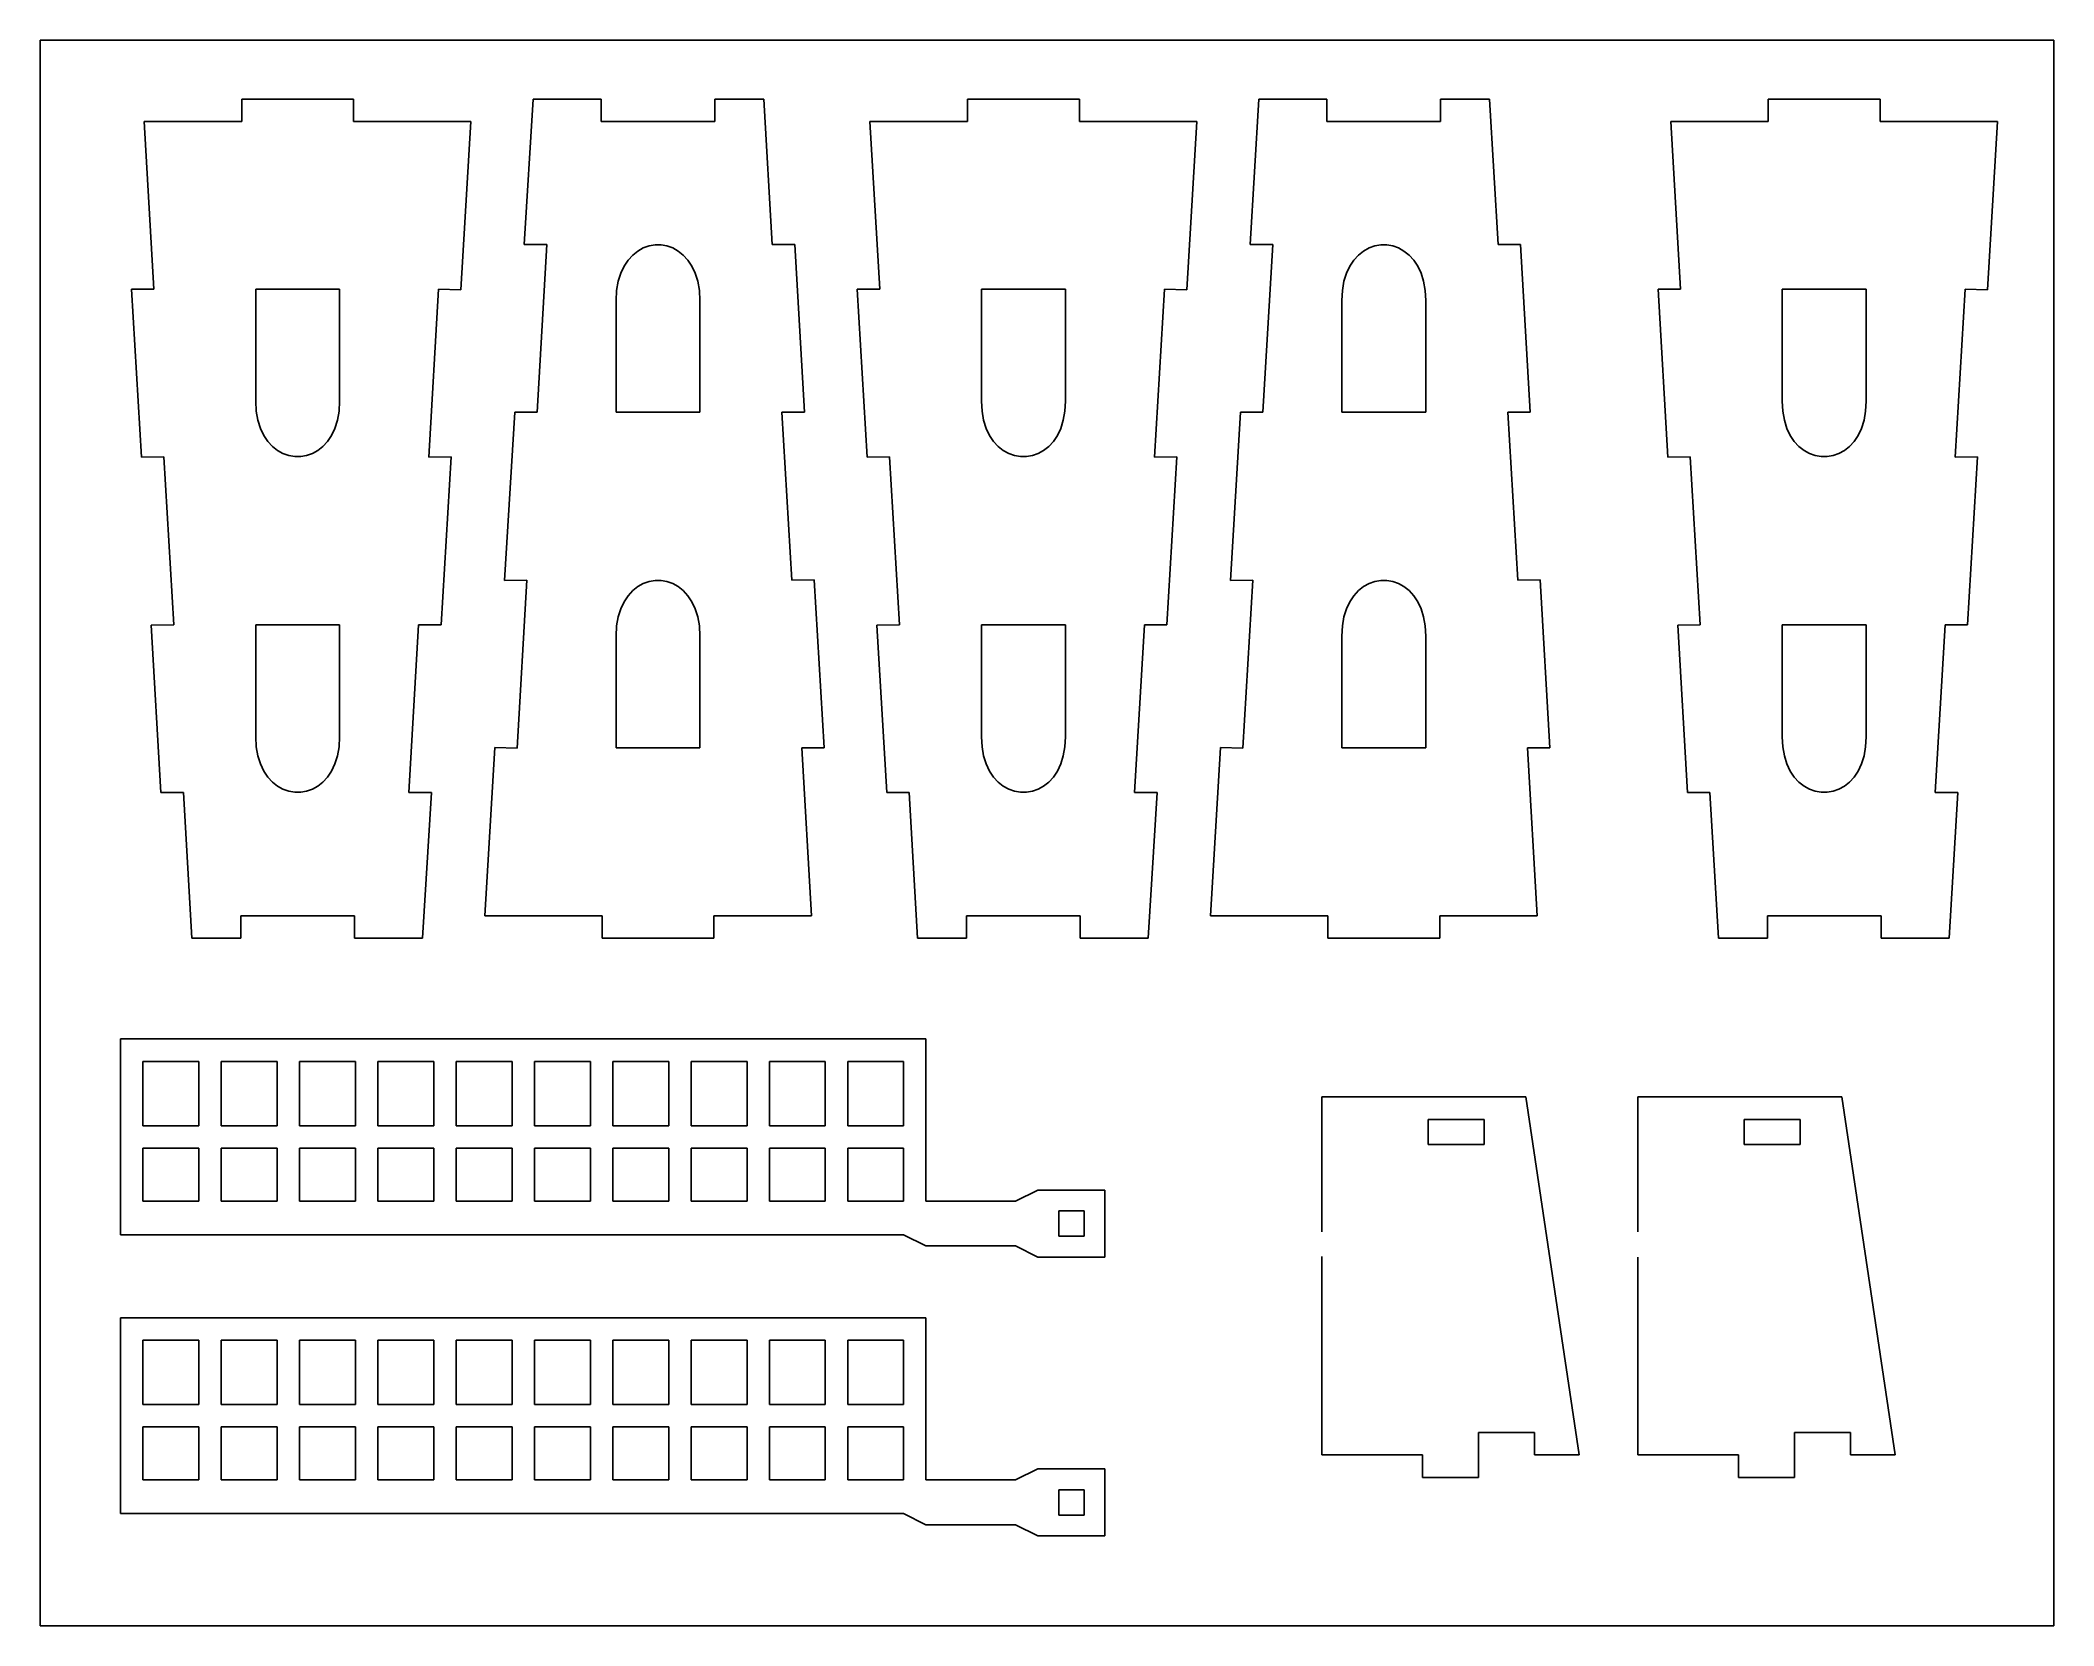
# Model space of a CAD drawing. Extents: x 12 to 329, y 536 to 786.
import ezdxf

# ---------------------------------------------------------------- set-up
doc = ezdxf.new("R2010")
doc.units = 0
doc.linetypes.add('AUSGEZOGEN', pattern=[0])
for name, color, linetype in [('01_DREHEN', 7, 'AUSGEZOGEN'), ('02_MITTEL', 2, 'AUSGEZOGEN'), ('03_DUENN', 1, 'AUSGEZOGEN')]:
    doc.layers.add(name, color=color, linetype=linetype)

msp = doc.modelspace()

# ---------------------------------------------------------------- linework, layer by layer
at = {"layer": '01_DREHEN'}
for p, q in [((43.372981, 772.774184), (43.372981, 776.3022)), ((43.372981, 776.3022), (51.11465, 776.3022)), ((51.11465, 776.3022), (53.823193, 776.3022)), ((53.823193, 776.3022), (61.012991, 776.3022)), ((61.012991, 776.3022), (61.012991, 772.774184)), ((87.935959, 753.370201), (89.335865, 776.3022)), ((89.335865, 776.3022), (100.054283, 776.3022)), ((100.054283, 776.3022), (100.054283, 772.774184)), ((117.982863, 772.774184), (117.982863, 776.3022)), ((117.982863, 776.3022), (125.706273, 776.3022)), ((125.706273, 776.3022), (127.038007, 753.370201)), ((157.822457, 772.774184), (157.822457, 776.3022)), ((157.822457, 776.3022), (165.564125, 776.3022)), ((165.564125, 776.3022), (168.272646, 776.3022)), ((168.272646, 776.3022), (175.462444, 776.3022)), ((175.462444, 776.3022), (175.462444, 772.774184)), ((202.385412, 753.370201), (203.785318, 776.3022)), ((203.785318, 776.3022), (214.503736, 776.3022)), ((214.503736, 776.3022), (214.503736, 772.774184)), ((232.432339, 772.774184), (232.432339, 776.3022)), ((232.432339, 776.3022), (240.155749, 776.3022)), ((240.155749, 776.3022), (241.487484, 753.370201)), ((284.109415, 772.774184), (284.109415, 776.3022)), ((284.109415, 776.3022), (291.851083, 776.3022)), ((291.851083, 776.3022), (294.559627, 776.3022)), ((294.559627, 776.3022), (301.749424, 776.3022)), ((301.749424, 776.3022), (301.749424, 772.774184)), ((29.525587, 746.317105), (27.976791, 772.774184)), ((27.976791, 772.774184), (43.372981, 772.774184)), ((61.012991, 772.774184), (79.524671, 772.774184)), ((79.524671, 772.774184), (77.948701, 746.244968)), ((100.054283, 772.774184), (117.982863, 772.774184)), ((143.975062, 746.317105), (142.426267, 772.774184)), ((142.426267, 772.774184), (157.822457, 772.774184)), ((175.462444, 772.774184), (193.974124, 772.774184)), ((193.974124, 772.774184), (192.398176, 746.244968)), ((214.503736, 772.774184), (232.432339, 772.774184)), ((270.26202, 746.317105), (268.713225, 772.774184)), ((268.713225, 772.774184), (284.109415, 772.774184)), ((301.749424, 772.774184), (320.261105, 772.774184)), ((320.261105, 772.774184), (318.685135, 746.244968)), ((91.504613, 753.370201), (87.935959, 753.370201)), ((89.944706, 726.910187), (91.504613, 753.370201)), ((127.038007, 753.370201), (130.571825, 753.370201)), ((130.571825, 753.370201), (132.127319, 726.949705)), ((205.954066, 753.370201), (202.385412, 753.370201)), ((204.394159, 726.910187), (205.954066, 753.370201)), ((241.487484, 753.370201), (245.021301, 753.370201)), ((245.021301, 753.370201), (246.576795, 726.949705)), ((25.982069, 746.315514), (29.525587, 746.317105)), ((27.547441, 719.835942), (25.982069, 746.315514)), ((74.419924, 746.334489), (72.85939, 719.854201)), ((77.948701, 746.244968), (74.419924, 746.334489)), ((140.431521, 746.315514), (143.975062, 746.317105)), ((141.996895, 719.835942), (140.431521, 746.315514)), ((188.869377, 746.334489), (187.308865, 719.854201)), ((192.398176, 746.244968), (188.869377, 746.334489)), ((266.718502, 746.315514), (270.26202, 746.317105)), ((268.283876, 719.835942), (266.718502, 746.315514)), ((315.156358, 746.334489), (313.595824, 719.854201)), ((318.685135, 746.244968), (315.156358, 746.334489)), ((84.828041, 700.409623), (86.416086, 726.910187)), ((86.416086, 726.910187), (89.944706, 726.910187)), ((132.127319, 726.949705), (128.570135, 726.919641)), ((128.570135, 726.919641), (130.139563, 700.438276)), ((199.277516, 700.409623), (200.865561, 726.910187)), ((200.865561, 726.910187), (204.394159, 726.910187)), ((246.576795, 726.949705), (243.019588, 726.919641)), ((243.019588, 726.919641), (244.589016, 700.438276)), ((31.072007, 719.866096), (27.547441, 719.835942)), ((32.641435, 693.384754), (31.072007, 719.866096)), ((72.85939, 719.854201), (76.383507, 719.894772)), ((76.383507, 719.894772), (74.795462, 693.394187)), ((145.52146, 719.866096), (141.996895, 719.835942)), ((147.090888, 693.384754), (145.52146, 719.866096)), ((187.308865, 719.854201), (190.832983, 719.894772)), ((190.832983, 719.894772), (189.244938, 693.394187)), ((271.808418, 719.866096), (268.283876, 719.835942)), ((273.377869, 693.384754), (271.808418, 719.866096)), ((313.595824, 719.854201), (317.11994, 719.894772)), ((317.11994, 719.894772), (315.531896, 693.394187)), ((88.352158, 700.450194), (84.828041, 700.409623)), ((86.791646, 673.969906), (88.352158, 700.450194)), ((130.139563, 700.438276), (133.664128, 700.468453)), ((133.664128, 700.468453), (135.229502, 673.988881)), ((202.801633, 700.450194), (199.277516, 700.409623)), ((201.241099, 673.969906), (202.801633, 700.450194)), ((244.589016, 700.438276), (248.113582, 700.468453)), ((248.113582, 700.468453), (249.678955, 673.988881)), ((29.084229, 693.35469), (32.641435, 693.384754)), ((30.639723, 666.934194), (29.084229, 693.35469)), ((71.266865, 693.394187), (69.706958, 666.934194)), ((74.795462, 693.394187), (71.266865, 693.394187)), ((143.533705, 693.35469), (147.090888, 693.384754)), ((145.089198, 666.934194), (143.533705, 693.35469)), ((185.716317, 693.394187), (184.15641, 666.934194)), ((189.244938, 693.394187), (185.716317, 693.394187)), ((269.820663, 693.35469), (273.377869, 693.384754)), ((271.376156, 666.934194), (269.820663, 693.35469)), ((312.003276, 693.394187), (310.443391, 666.934194)), ((315.531896, 693.394187), (312.003276, 693.394187)), ((81.686899, 647.530188), (83.262847, 674.059427)), ((83.262847, 674.059427), (86.791646, 673.969906)), ((135.229502, 673.988881), (131.685961, 673.98729)), ((131.685961, 673.98729), (133.234757, 647.530188)), ((196.136352, 647.530188), (197.712322, 674.059427)), ((197.712322, 674.059427), (201.241099, 673.969906)), ((249.678955, 673.988881), (246.135437, 673.98729)), ((246.135437, 673.98729), (247.684232, 647.530188)), ((34.173541, 666.934194), (30.639723, 666.934194)), ((35.505275, 644.002195), (34.173541, 666.934194)), ((69.706958, 666.934194), (73.275612, 666.934194)), ((73.275612, 666.934194), (71.875705, 644.002195)), ((148.623016, 666.934194), (145.089198, 666.934194)), ((149.95475, 644.002195), (148.623016, 666.934194)), ((184.15641, 666.934194), (187.725064, 666.934194)), ((187.725064, 666.934194), (186.325158, 644.002195)), ((274.909974, 666.934194), (271.376156, 666.934194)), ((276.241708, 644.002195), (274.909974, 666.934194)), ((310.443391, 666.934194), (314.012045, 666.934194)), ((314.012045, 666.934194), (312.612139, 644.002195)), ((61.157287, 647.530188), (43.228684, 647.530188)), ((43.228684, 647.530188), (43.228684, 644.002195)), ((61.157287, 644.002195), (61.157287, 647.530188)), ((100.19858, 647.530188), (81.686899, 647.530188)), ((100.19858, 644.002195), (100.19858, 647.530188)), ((133.234757, 647.530188), (117.838566, 647.530188)), ((117.838566, 647.530188), (117.838566, 644.002195)), ((175.60674, 647.530188), (157.678161, 647.530188)), ((157.678161, 647.530188), (157.678161, 644.002195)), ((175.60674, 644.002195), (175.60674, 647.530188)), ((214.648033, 647.530188), (196.136352, 647.530188)), ((214.648033, 644.002195), (214.648033, 647.530188)), ((247.684232, 647.530188), (232.288042, 647.530188)), ((232.288042, 647.530188), (232.288042, 644.002195)), ((301.893721, 647.530188), (283.965119, 647.530188)), ((283.965119, 647.530188), (283.965119, 644.002195)), ((301.893721, 644.002195), (301.893721, 647.530188)), ((43.228684, 644.002195), (35.505275, 644.002195)), ((71.875705, 644.002195), (61.157287, 644.002195)), ((107.388377, 644.002195), (100.19858, 644.002195)), ((110.096898, 644.002195), (107.388377, 644.002195)), ((117.838566, 644.002195), (110.096898, 644.002195)), ((157.678161, 644.002195), (149.95475, 644.002195)), ((186.325158, 644.002195), (175.60674, 644.002195)), ((221.837831, 644.002195), (214.648033, 644.002195)), ((224.546374, 644.002195), (221.837831, 644.002195)), ((232.288042, 644.002195), (224.546374, 644.002195)), ((283.965119, 644.002195), (276.241708, 644.002195)), ((312.612139, 644.002195), (301.893721, 644.002195)), ((24.269733, 616.528963), (24.269733, 628.089592)), ((24.269733, 628.089592), (142.330025, 628.089592)), ((142.330025, 628.089592), (144.435172, 628.089592)), ((144.435172, 628.089592), (151.277726, 628.089592)), ((151.277726, 628.089592), (151.277726, 602.511599)), ((24.269733, 614.248358), (24.269733, 616.528963)), ((213.718828, 618.9475), (245.891019, 618.959665)), ((213.718828, 597.657067), (213.718828, 618.9475)), ((245.891019, 618.959665), (254.290837, 562.499501)), ((263.541872, 618.9475), (295.714063, 618.959665)), ((263.541872, 597.657067), (263.541872, 618.9475)), ((295.714063, 618.959665), (304.113857, 562.499501)), ((24.269733, 597.219587), (24.269733, 614.248358)), ((165.382753, 602.511599), (168.917736, 604.275595)), ((168.917736, 604.275595), (179.501737, 604.275595)), ((179.501737, 604.275595), (179.501737, 593.691594)), ((151.277726, 602.511599), (165.382753, 602.511599)), ((147.749733, 597.219587), (24.269733, 597.219587)), ((151.277726, 595.455591), (147.749733, 597.219587)), ((165.382753, 595.455591), (151.277726, 595.455591)), ((168.917736, 593.691594), (165.382753, 595.455591)), ((213.718828, 562.499501), (213.718828, 593.808019)), ((179.501737, 593.691594), (168.917736, 593.691594)), ((263.541872, 562.499501), (263.541872, 593.712247)), ((24.269733, 572.571554), (24.269733, 584.132183)), ((24.269733, 584.132183), (142.330025, 584.132183)), ((142.330025, 584.132183), (144.435172, 584.132183)), ((144.435172, 584.132183), (151.277726, 584.132183)), ((151.277726, 584.132183), (151.277726, 558.554189)), ((24.269733, 570.290949), (24.269733, 572.571554)), ((24.269733, 553.262177), (24.269733, 570.290949)), ((247.234828, 566.027493), (238.414824, 566.027493)), ((238.414824, 566.027493), (238.414824, 558.971486)), ((247.234828, 562.499501), (247.234828, 566.027493)), ((297.057872, 566.027493), (288.237867, 566.027493)), ((288.237867, 566.027493), (288.237867, 558.971486)), ((297.057872, 562.499501), (297.057872, 566.027493)), ((229.594842, 562.499501), (213.718828, 562.499501)), ((229.594842, 558.971486), (229.594842, 562.499501)), ((254.290837, 562.499501), (247.234828, 562.499501)), ((279.417863, 562.499501), (263.541872, 562.499501)), ((279.417863, 558.971486), (279.417863, 562.499501)), ((304.113857, 562.499501), (297.057872, 562.499501)), ((165.382753, 558.554189), (168.917736, 560.318185)), ((168.917736, 560.318185), (179.501737, 560.318185)), ((179.501737, 560.318185), (179.501737, 549.734184)), ((238.414824, 558.971486), (229.594842, 558.971486)), ((288.237867, 558.971486), (279.417863, 558.971486)), ((151.277726, 558.554189), (165.382753, 558.554189)), ((147.749733, 553.262177), (24.269733, 553.262177)), ((151.277726, 551.498181), (147.749733, 553.262177)), ((165.382753, 551.498181), (151.277726, 551.498181)), ((168.917736, 549.734184), (165.382753, 551.498181)), ((179.501737, 549.734184), (168.917736, 549.734184))]:
    msp.add_line(p, q, dxfattribs=at)
at = {"layer": '02_MITTEL'}
for p, q in [((11.600691, 535.572289), (11.600691, 785.572289)), ((11.600691, 785.572289), (329.120691, 785.572289)), ((329.120691, 785.572289), (329.120691, 535.572289)), ((11.600691, 535.572289), (329.120691, 535.572289))]:
    msp.add_line(p, q, dxfattribs=at)
at = {"layer": '03_DUENN'}
for p, q in [((105.833578, 752.341531), (106.700723, 752.818554)), ((106.700723, 752.818554), (107.610703, 753.136561)), ((107.610703, 753.136561), (108.546423, 753.295554)), ((108.546423, 753.295554), (109.490723, 753.295554)), ((109.490723, 753.295554), (110.426421, 753.136539)), ((110.426421, 753.136539), (111.336423, 752.818532)), ((111.336423, 752.818532), (112.203568, 752.341509)), ((220.283031, 752.341531), (221.150177, 752.818554)), ((221.150177, 752.818554), (222.060178, 753.136561)), ((222.060178, 753.136561), (222.995898, 753.295554)), ((222.995898, 753.295554), (223.940176, 753.295554)), ((223.940176, 753.295554), (224.875896, 753.136539)), ((224.875896, 753.136539), (225.785898, 752.818532)), ((225.785898, 752.818532), (226.653043, 752.341509)), ((103.136438, 748.843379), (103.660708, 749.95644)), ((103.660708, 749.95644), (104.296433, 750.910463)), ((104.296433, 750.910463), (105.026428, 751.705494)), ((105.026428, 751.705494), (105.833578, 752.341531)), ((112.203568, 752.341509), (113.010718, 751.705471)), ((113.010718, 751.705471), (113.740713, 750.91044)), ((113.740713, 750.91044), (114.376438, 749.956395)), ((114.376438, 749.956395), (114.900708, 748.843357)), ((217.585891, 748.843379), (218.110184, 749.95644)), ((218.110184, 749.95644), (218.745885, 750.910463)), ((218.745885, 750.910463), (219.475903, 751.705494)), ((219.475903, 751.705494), (220.283031, 752.341531)), ((226.653043, 752.341509), (227.460171, 751.705471)), ((227.460171, 751.705471), (228.19019, 750.91044)), ((228.19019, 750.91044), (228.825891, 749.956395)), ((228.825891, 749.956395), (229.350184, 748.843357)), ((45.577977, 728.674205), (45.577977, 746.314193)), ((45.577977, 746.314193), (58.807995, 746.314193)), ((58.807995, 746.314193), (58.807995, 728.674205)), ((102.490722, 746.140257), (102.740714, 747.571326)), ((102.740714, 747.571326), (103.136438, 748.843379)), ((114.900708, 748.843357), (115.296432, 747.571303)), ((115.296432, 747.571303), (115.546424, 746.140257)), ((160.027452, 728.674205), (160.027452, 746.314193)), ((160.027452, 746.314193), (173.257448, 746.314193)), ((173.257448, 746.314193), (173.257448, 728.674205)), ((216.940175, 746.140257), (217.190191, 747.571326)), ((217.190191, 747.571326), (217.585891, 748.843379)), ((229.350184, 748.843357), (229.745884, 747.571303)), ((229.745884, 747.571303), (229.995899, 746.140257)), ((286.31441, 728.674205), (286.31441, 746.314193)), ((286.31441, 746.314193), (299.544429, 746.314193)), ((299.544429, 746.314193), (299.544429, 728.674205)), ((102.403575, 744.550196), (102.490722, 746.140257)), ((102.403575, 726.910187), (102.403575, 744.550196)), ((115.546424, 746.140257), (115.633571, 744.550196)), ((115.633571, 744.550196), (115.633571, 744.550196)), ((115.633571, 744.550196), (115.633571, 726.910187)), ((216.853029, 744.550196), (216.940175, 746.140257)), ((216.853029, 726.910187), (216.853029, 744.550196)), ((229.995899, 746.140257), (230.083046, 744.550196)), ((230.083046, 744.550196), (230.083046, 744.550196)), ((230.083046, 744.550196), (230.083046, 726.910187)), ((45.665124, 727.084144), (45.577977, 728.674205)), ((45.577977, 728.674205), (45.577977, 728.674205)), ((58.807995, 728.674205), (58.720849, 727.084121)), ((160.114599, 727.084144), (160.027452, 728.674205)), ((160.027452, 728.674205), (160.027452, 728.674205)), ((173.257448, 728.674205), (173.170301, 727.084121)), ((286.401557, 727.084144), (286.31441, 728.674205)), ((286.31441, 728.674205), (286.31441, 728.674205)), ((299.544429, 728.674205), (299.457282, 727.084121)), ((45.915139, 725.653075), (45.665124, 727.084144)), ((46.31084, 724.381022), (45.915139, 725.653075)), ((46.835132, 723.267984), (46.31084, 724.381022)), ((58.075132, 724.380999), (57.550839, 723.267961)), ((58.470833, 725.653053), (58.075132, 724.380999)), ((58.720849, 727.084121), (58.470833, 725.653053)), ((115.633571, 726.910187), (102.403575, 726.910187)), ((160.364592, 725.653075), (160.114599, 727.084144)), ((160.760315, 724.381022), (160.364592, 725.653075)), ((161.284585, 723.267984), (160.760315, 724.381022)), ((172.524585, 724.380999), (172.000315, 723.267961)), ((172.920309, 725.653053), (172.524585, 724.380999)), ((173.170301, 727.084121), (172.920309, 725.653053)), ((230.083046, 726.910187), (216.853029, 726.910187)), ((286.65155, 725.653075), (286.401557, 727.084144)), ((287.047274, 724.381022), (286.65155, 725.653075)), ((287.571566, 723.267984), (287.047274, 724.381022)), ((298.811566, 724.380999), (298.287274, 723.267961)), ((299.207267, 725.653053), (298.811566, 724.380999)), ((299.457282, 727.084121), (299.207267, 725.653053)), ((47.470834, 722.313938), (46.835132, 723.267984)), ((48.200852, 721.518908), (47.470834, 722.313938)), ((49.00798, 720.88287), (48.200852, 721.518908)), ((49.875125, 720.40587), (49.00798, 720.88287)), ((55.377992, 720.88287), (54.510846, 720.405847)), ((56.18512, 721.518886), (55.377992, 720.88287)), ((56.915138, 722.313916), (56.18512, 721.518886)), ((57.550839, 723.267961), (56.915138, 722.313916)), ((161.92031, 722.313938), (161.284585, 723.267984)), ((162.650305, 721.518908), (161.92031, 722.313938)), ((163.457455, 720.88287), (162.650305, 721.518908)), ((164.3246, 720.40587), (163.457455, 720.88287)), ((169.827445, 720.88287), (168.9603, 720.405847)), ((170.634596, 721.518886), (169.827445, 720.88287)), ((171.364591, 722.313916), (170.634596, 721.518886)), ((172.000315, 723.267961), (171.364591, 722.313916)), ((288.207268, 722.313938), (287.571566, 723.267984)), ((288.937286, 721.518908), (288.207268, 722.313938)), ((289.744414, 720.88287), (288.937286, 721.518908)), ((290.611559, 720.40587), (289.744414, 720.88287)), ((296.114426, 720.88287), (295.247281, 720.405847)), ((296.921554, 721.518886), (296.114426, 720.88287)), ((297.651571, 722.313916), (296.921554, 721.518886)), ((298.287274, 723.267961), (297.651571, 722.313916)), ((50.785127, 720.087839), (49.875125, 720.40587)), ((51.720847, 719.928824), (50.785127, 720.087839)), ((52.665125, 719.928824), (51.720847, 719.928824)), ((53.600845, 720.087839), (52.665125, 719.928824)), ((54.510846, 720.405847), (53.600845, 720.087839)), ((165.234602, 720.087839), (164.3246, 720.40587)), ((166.1703, 719.928824), (165.234602, 720.087839)), ((167.1146, 719.928824), (166.1703, 719.928824)), ((168.050321, 720.087839), (167.1146, 719.928824)), ((168.9603, 720.405847), (168.050321, 720.087839)), ((291.521561, 720.087839), (290.611559, 720.40587)), ((292.457281, 719.928824), (291.521561, 720.087839)), ((293.401559, 719.928824), (292.457281, 719.928824)), ((294.337279, 720.087839), (293.401559, 719.928824)), ((295.247281, 720.405847), (294.337279, 720.087839)), ((104.296433, 697.990479), (105.026428, 698.785509)), ((105.026428, 698.785509), (105.833578, 699.421525)), ((105.833578, 699.421525), (106.700723, 699.898548)), ((106.700723, 699.898548), (107.610703, 700.216555)), ((107.610703, 700.216555), (108.546423, 700.375548)), ((108.546423, 700.375548), (109.490723, 700.375548)), ((109.490723, 700.375548), (110.426421, 700.216555)), ((110.426421, 700.216555), (111.336423, 699.898525)), ((111.336423, 699.898525), (112.203568, 699.421503)), ((112.203568, 699.421503), (113.010718, 698.785487)), ((113.010718, 698.785487), (113.740713, 697.990457)), ((218.745885, 697.990479), (219.475903, 698.785509)), ((219.475903, 698.785509), (220.283031, 699.421525)), ((220.283031, 699.421525), (221.150177, 699.898548)), ((221.150177, 699.898548), (222.060178, 700.216555)), ((222.060178, 700.216555), (222.995898, 700.375548)), ((222.995898, 700.375548), (223.940176, 700.375548)), ((223.940176, 700.375548), (224.875896, 700.216555)), ((224.875896, 700.216555), (225.785898, 699.898525)), ((225.785898, 699.898525), (226.653043, 699.421503)), ((226.653043, 699.421503), (227.460171, 698.785487)), ((227.460171, 698.785487), (228.19019, 697.990457)), ((102.740714, 694.65132), (103.136438, 695.923373)), ((103.136438, 695.923373), (103.660708, 697.036434)), ((103.660708, 697.036434), (104.296433, 697.990479)), ((113.740713, 697.990457), (114.376438, 697.036411)), ((114.376438, 697.036411), (114.900708, 695.923351)), ((114.900708, 695.923351), (115.296432, 694.65132)), ((217.190191, 694.65132), (217.585891, 695.923373)), ((217.585891, 695.923373), (218.110184, 697.036434)), ((218.110184, 697.036434), (218.745885, 697.990479)), ((228.19019, 697.990457), (228.825891, 697.036411)), ((228.825891, 697.036411), (229.350184, 695.923351)), ((229.350184, 695.923351), (229.745884, 694.65132)), ((45.577977, 675.754199), (45.577977, 693.394187)), ((45.577977, 693.394187), (58.807995, 693.394187)), ((58.807995, 693.394187), (58.807995, 675.754199)), ((102.403575, 691.63019), (102.490722, 693.220273)), ((102.490722, 693.220273), (102.740714, 694.65132)), ((115.296432, 694.65132), (115.546424, 693.220251)), ((115.546424, 693.220251), (115.633571, 691.63019)), ((160.027452, 675.754199), (160.027452, 693.394187)), ((160.027452, 693.394187), (173.257448, 693.394187)), ((173.257448, 693.394187), (173.257448, 675.754199)), ((216.853029, 691.63019), (216.940175, 693.220273)), ((216.940175, 693.220273), (217.190191, 694.65132)), ((229.745884, 694.65132), (229.995899, 693.220251)), ((229.995899, 693.220251), (230.083046, 691.63019)), ((286.31441, 675.754199), (286.31441, 693.394187)), ((286.31441, 693.394187), (299.544429, 693.394187)), ((299.544429, 693.394187), (299.544429, 675.754199)), ((102.403575, 673.990202), (102.403575, 691.63019)), ((115.633571, 691.63019), (115.633571, 691.63019)), ((115.633571, 691.63019), (115.633571, 673.990202)), ((216.853029, 673.990202), (216.853029, 691.63019)), ((230.083046, 691.63019), (230.083046, 691.63019)), ((230.083046, 691.63019), (230.083046, 673.990202)), ((45.665124, 674.164138), (45.577977, 675.754199)), ((45.577977, 675.754199), (45.577977, 675.754199)), ((45.915139, 672.733069), (45.665124, 674.164138)), ((58.720849, 674.164115), (58.470833, 672.733069)), ((58.807995, 675.754199), (58.720849, 674.164115)), ((115.633571, 673.990202), (102.403575, 673.990202)), ((160.114599, 674.164138), (160.027452, 675.754199)), ((160.027452, 675.754199), (160.027452, 675.754199)), ((160.364592, 672.733069), (160.114599, 674.164138)), ((173.170301, 674.164115), (172.920309, 672.733069)), ((173.257448, 675.754199), (173.170301, 674.164115)), ((230.083046, 673.990202), (216.853029, 673.990202)), ((286.401557, 674.164138), (286.31441, 675.754199)), ((286.31441, 675.754199), (286.31441, 675.754199)), ((286.65155, 672.733069), (286.401557, 674.164138)), ((299.457282, 674.164115), (299.207267, 672.733069)), ((299.544429, 675.754199), (299.457282, 674.164115)), ((46.31084, 671.461038), (45.915139, 672.733069)), ((46.835132, 670.347978), (46.31084, 671.461038)), ((47.470834, 669.393932), (46.835132, 670.347978)), ((57.550839, 670.347955), (56.915138, 669.39391)), ((58.075132, 671.460993), (57.550839, 670.347955)), ((58.470833, 672.733069), (58.075132, 671.460993)), ((160.760315, 671.461038), (160.364592, 672.733069)), ((161.284585, 670.347978), (160.760315, 671.461038)), ((161.92031, 669.393932), (161.284585, 670.347978)), ((172.000315, 670.347955), (171.364591, 669.39391)), ((172.524585, 671.460993), (172.000315, 670.347955)), ((172.920309, 672.733069), (172.524585, 671.460993)), ((287.047274, 671.461038), (286.65155, 672.733069)), ((287.571566, 670.347978), (287.047274, 671.461038)), ((288.207268, 669.393932), (287.571566, 670.347978)), ((298.287274, 670.347955), (297.651571, 669.39391)), ((298.811566, 671.460993), (298.287274, 670.347955)), ((299.207267, 672.733069), (298.811566, 671.460993)), ((48.200852, 668.598902), (47.470834, 669.393932)), ((49.00798, 667.962886), (48.200852, 668.598902)), ((49.875125, 667.485863), (49.00798, 667.962886)), ((50.785127, 667.167833), (49.875125, 667.485863)), ((51.720847, 667.008841), (50.785127, 667.167833)), ((52.665125, 667.008841), (51.720847, 667.008841)), ((53.600845, 667.167833), (52.665125, 667.008841)), ((54.510846, 667.48584), (53.600845, 667.167833)), ((55.377992, 667.962864), (54.510846, 667.48584)), ((56.18512, 668.598879), (55.377992, 667.962864)), ((56.915138, 669.39391), (56.18512, 668.598879)), ((162.650305, 668.598902), (161.92031, 669.393932)), ((163.457455, 667.962886), (162.650305, 668.598902)), ((164.3246, 667.485863), (163.457455, 667.962886)), ((165.234602, 667.167833), (164.3246, 667.485863)), ((166.1703, 667.008841), (165.234602, 667.167833)), ((167.1146, 667.008841), (166.1703, 667.008841)), ((168.050321, 667.167833), (167.1146, 667.008841)), ((168.9603, 667.48584), (168.050321, 667.167833)), ((169.827445, 667.962864), (168.9603, 667.48584)), ((170.634596, 668.598879), (169.827445, 667.962864)), ((171.364591, 669.39391), (170.634596, 668.598879)), ((288.937286, 668.598902), (288.207268, 669.393932)), ((289.744414, 667.962886), (288.937286, 668.598902)), ((290.611559, 667.485863), (289.744414, 667.962886)), ((291.521561, 667.167833), (290.611559, 667.485863)), ((292.457281, 667.008841), (291.521561, 667.167833)), ((293.401559, 667.008841), (292.457281, 667.008841)), ((294.337279, 667.167833), (293.401559, 667.008841)), ((295.247281, 667.48584), (294.337279, 667.167833)), ((296.114426, 667.962864), (295.247281, 667.48584)), ((296.921554, 668.598879), (296.114426, 667.962864)), ((297.651571, 669.39391), (296.921554, 668.598879)), ((27.797726, 624.561599), (36.617731, 624.561599)), ((27.797726, 614.418598), (27.797726, 624.561599)), ((36.617731, 624.561599), (36.617731, 614.418598)), ((40.145724, 624.561599), (48.965729, 624.561599)), ((40.145724, 614.418598), (40.145724, 624.561599)), ((48.965729, 624.561599), (48.965729, 614.418598)), ((52.493722, 624.561599), (61.313727, 624.561599)), ((52.493722, 614.418598), (52.493722, 624.561599)), ((61.313727, 624.561599), (61.313727, 614.418598)), ((64.84172, 624.561599), (73.661724, 624.561599)), ((64.84172, 614.418598), (64.84172, 624.561599)), ((73.661724, 624.561599), (73.661724, 614.418598)), ((77.189739, 624.561599), (86.009722, 624.561599)), ((77.189739, 614.418598), (77.189739, 624.561599)), ((86.009722, 624.561599), (86.009722, 614.418598)), ((89.537737, 624.561599), (98.35772, 624.561599)), ((89.537737, 614.418598), (89.537737, 624.561599)), ((98.35772, 624.561599), (98.35772, 614.418598)), ((101.885735, 624.561599), (110.70574, 624.561599)), ((101.885735, 614.418598), (101.885735, 624.561599)), ((110.70574, 624.561599), (110.70574, 614.418598)), ((114.233733, 624.561599), (123.053737, 624.561599)), ((114.233733, 614.418598), (114.233733, 624.561599)), ((123.053737, 624.561599), (123.053737, 614.418598)), ((126.58173, 624.561599), (135.401735, 624.561599)), ((126.58173, 614.418598), (126.58173, 624.561599)), ((135.401735, 624.561599), (135.401735, 614.418598)), ((138.929728, 624.561599), (147.749733, 624.561599)), ((138.929728, 614.418598), (138.929728, 624.561599)), ((147.749733, 624.561599), (147.749733, 614.418598)), ((36.617731, 614.418598), (27.797726, 614.418598)), ((48.965729, 614.418598), (40.145724, 614.418598)), ((61.313727, 614.418598), (52.493722, 614.418598)), ((73.661724, 614.418598), (64.84172, 614.418598)), ((86.009722, 614.418598), (77.189739, 614.418598)), ((98.35772, 614.418598), (89.537737, 614.418598)), ((110.70574, 614.418598), (101.885735, 614.418598)), ((123.053737, 614.418598), (114.233733, 614.418598)), ((135.401735, 614.418598), (126.58173, 614.418598)), ((147.749733, 614.418598), (138.929728, 614.418598)), ((230.47684, 615.419507), (230.47684, 611.441666)), ((239.296844, 615.419507), (230.47684, 615.419507)), ((239.296844, 611.441666), (239.296844, 615.419507)), ((280.299861, 615.419507), (280.299861, 611.441666)), ((289.119865, 615.419507), (280.299861, 615.419507)), ((289.119865, 611.441666), (289.119865, 615.419507)), ((27.797726, 610.890605), (36.617731, 610.890605)), ((27.797726, 602.511599), (27.797726, 610.890605)), ((36.617731, 610.890605), (36.617731, 602.511599)), ((40.145724, 610.890605), (48.965729, 610.890605)), ((40.145724, 602.511599), (40.145724, 610.890605)), ((48.965729, 610.890605), (48.965729, 602.511599)), ((52.493722, 610.890605), (61.313727, 610.890605)), ((52.493722, 602.511599), (52.493722, 610.890605)), ((61.313727, 610.890605), (61.313727, 602.511599)), ((64.84172, 610.890605), (73.661724, 610.890605)), ((64.84172, 602.511599), (64.84172, 610.890605)), ((73.661724, 610.890605), (73.661724, 602.511599)), ((77.189739, 610.890605), (86.009722, 610.890605)), ((77.189739, 602.511599), (77.189739, 610.890605)), ((86.009722, 610.890605), (86.009722, 602.511599)), ((89.537737, 610.890605), (98.35772, 610.890605)), ((89.537737, 602.511599), (89.537737, 610.890605)), ((98.35772, 610.890605), (98.35772, 602.511599)), ((101.885735, 610.890605), (110.70574, 610.890605)), ((101.885735, 602.511599), (101.885735, 610.890605)), ((110.70574, 610.890605), (110.70574, 602.511599)), ((114.233733, 610.890605), (123.053737, 610.890605)), ((114.233733, 602.511599), (114.233733, 610.890605)), ((123.053737, 610.890605), (123.053737, 602.511599)), ((126.58173, 610.890605), (135.401735, 610.890605)), ((126.58173, 602.511599), (126.58173, 610.890605)), ((135.401735, 610.890605), (135.401735, 602.511599)), ((138.929728, 610.890605), (147.749733, 610.890605)), ((138.929728, 602.511599), (138.929728, 610.890605)), ((147.749733, 610.890605), (147.749733, 602.511599)), ((230.47684, 611.441666), (239.296844, 611.441666)), ((280.299861, 611.441666), (289.119865, 611.441666)), ((36.617731, 602.511599), (27.797726, 602.511599)), ((48.965729, 602.511599), (40.145724, 602.511599)), ((61.313727, 602.511599), (52.493722, 602.511599)), ((73.661724, 602.511599), (64.84172, 602.511599)), ((86.009722, 602.511599), (77.189739, 602.511599)), ((98.35772, 602.511599), (89.537737, 602.511599)), ((110.70574, 602.511599), (101.885735, 602.511599)), ((123.053737, 602.511599), (114.233733, 602.511599)), ((135.401735, 602.511599), (126.58173, 602.511599)), ((147.749733, 602.511599), (138.929728, 602.511599)), ((172.209725, 600.983595), (176.209725, 600.983595)), ((172.209725, 600.983595), (172.209725, 596.983595)), ((176.209725, 600.983595), (176.209725, 596.983595)), ((172.209725, 596.983595), (176.209725, 596.983595)), ((27.797726, 580.60419), (36.617731, 580.60419)), ((27.797726, 570.461188), (27.797726, 580.60419)), ((36.617731, 580.60419), (36.617731, 570.461188)), ((40.145724, 580.60419), (48.965729, 580.60419)), ((40.145724, 570.461188), (40.145724, 580.60419)), ((48.965729, 580.60419), (48.965729, 570.461188)), ((52.493722, 580.60419), (61.313727, 580.60419)), ((52.493722, 570.461188), (52.493722, 580.60419)), ((61.313727, 580.60419), (61.313727, 570.461188)), ((64.84172, 580.60419), (73.661724, 580.60419)), ((64.84172, 570.461188), (64.84172, 580.60419)), ((73.661724, 580.60419), (73.661724, 570.461188)), ((77.189739, 580.60419), (86.009722, 580.60419)), ((77.189739, 570.461188), (77.189739, 580.60419)), ((86.009722, 580.60419), (86.009722, 570.461188)), ((89.537737, 580.60419), (98.35772, 580.60419)), ((89.537737, 570.461188), (89.537737, 580.60419)), ((98.35772, 580.60419), (98.35772, 570.461188)), ((101.885735, 580.60419), (110.70574, 580.60419)), ((101.885735, 570.461188), (101.885735, 580.60419)), ((110.70574, 580.60419), (110.70574, 570.461188)), ((114.233733, 580.60419), (123.053737, 580.60419)), ((114.233733, 570.461188), (114.233733, 580.60419)), ((123.053737, 580.60419), (123.053737, 570.461188)), ((126.58173, 580.60419), (135.401735, 580.60419)), ((126.58173, 570.461188), (126.58173, 580.60419)), ((135.401735, 580.60419), (135.401735, 570.461188)), ((138.929728, 580.60419), (147.749733, 580.60419)), ((138.929728, 570.461188), (138.929728, 580.60419)), ((147.749733, 580.60419), (147.749733, 570.461188)), ((36.617731, 570.461188), (27.797726, 570.461188)), ((48.965729, 570.461188), (40.145724, 570.461188)), ((61.313727, 570.461188), (52.493722, 570.461188)), ((73.661724, 570.461188), (64.84172, 570.461188)), ((86.009722, 570.461188), (77.189739, 570.461188)), ((98.35772, 570.461188), (89.537737, 570.461188)), ((110.70574, 570.461188), (101.885735, 570.461188)), ((123.053737, 570.461188), (114.233733, 570.461188)), ((135.401735, 570.461188), (126.58173, 570.461188)), ((147.749733, 570.461188), (138.929728, 570.461188)), ((27.797726, 566.933195), (36.617731, 566.933195)), ((27.797726, 558.554189), (27.797726, 566.933195)), ((36.617731, 566.933195), (36.617731, 558.554189)), ((40.145724, 566.933195), (48.965729, 566.933195)), ((40.145724, 558.554189), (40.145724, 566.933195)), ((48.965729, 566.933195), (48.965729, 558.554189)), ((52.493722, 566.933195), (61.313727, 566.933195)), ((52.493722, 558.554189), (52.493722, 566.933195)), ((61.313727, 566.933195), (61.313727, 558.554189)), ((64.84172, 566.933195), (73.661724, 566.933195)), ((64.84172, 558.554189), (64.84172, 566.933195)), ((73.661724, 566.933195), (73.661724, 558.554189)), ((77.189739, 566.933195), (86.009722, 566.933195)), ((77.189739, 558.554189), (77.189739, 566.933195)), ((86.009722, 566.933195), (86.009722, 558.554189)), ((89.537737, 566.933195), (98.35772, 566.933195)), ((89.537737, 558.554189), (89.537737, 566.933195)), ((98.35772, 566.933195), (98.35772, 558.554189)), ((101.885735, 566.933195), (110.70574, 566.933195)), ((101.885735, 558.554189), (101.885735, 566.933195)), ((110.70574, 566.933195), (110.70574, 558.554189)), ((114.233733, 566.933195), (123.053737, 566.933195)), ((114.233733, 558.554189), (114.233733, 566.933195)), ((123.053737, 566.933195), (123.053737, 558.554189)), ((126.58173, 566.933195), (135.401735, 566.933195)), ((126.58173, 558.554189), (126.58173, 566.933195)), ((135.401735, 566.933195), (135.401735, 558.554189)), ((138.929728, 566.933195), (147.749733, 566.933195)), ((138.929728, 558.554189), (138.929728, 566.933195)), ((147.749733, 566.933195), (147.749733, 558.554189)), ((36.617731, 558.554189), (27.797726, 558.554189)), ((48.965729, 558.554189), (40.145724, 558.554189)), ((61.313727, 558.554189), (52.493722, 558.554189)), ((73.661724, 558.554189), (64.84172, 558.554189)), ((86.009722, 558.554189), (77.189739, 558.554189)), ((98.35772, 558.554189), (89.537737, 558.554189)), ((110.70574, 558.554189), (101.885735, 558.554189)), ((123.053737, 558.554189), (114.233733, 558.554189)), ((135.401735, 558.554189), (126.58173, 558.554189)), ((147.749733, 558.554189), (138.929728, 558.554189)), ((172.209725, 557.026185), (176.209725, 557.026185)), ((172.209725, 557.026185), (172.209725, 553.026185)), ((176.209725, 557.026185), (176.209725, 553.026185)), ((172.209725, 553.026185), (176.209725, 553.026185))]:
    msp.add_line(p, q, dxfattribs=at)

doc.saveas('drawing.dxf')
